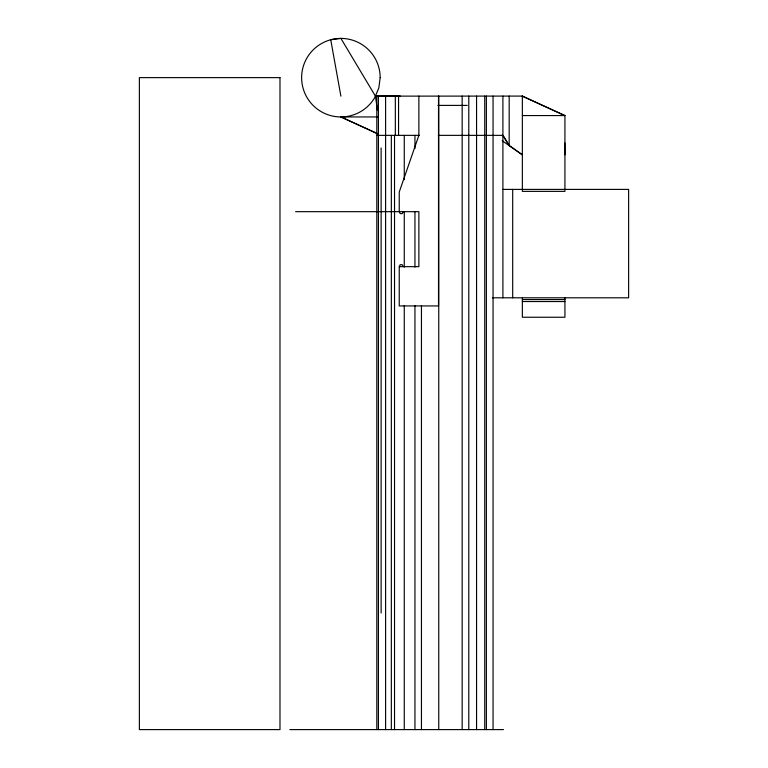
<?xml version="1.0" encoding="UTF-8"?>
<svg xmlns="http://www.w3.org/2000/svg" width="768" height="768" viewBox="0 0 768 768"><rect width="100%" height="100%" fill="white"/><g stroke="black" fill="none" stroke-linecap="round" stroke-linejoin="round"><path stroke-width="1.15" d="M403.171 211.67L402.192 213.638L400.224 213.638L399.245 211.67L399.245 192.029L418.877 135.36L418.877 96.086M438.518 96.086L438.518 305.933L399.245 305.933L399.245 266.659L400.224 264.691L402.192 264.691L403.171 266.659M400.291 96.086L381.12 96.134L398.333 96.086M387.859 96.029L375.408 96.134L340.906 38.4L330.739 39.734L340.896 96.163M522.355 96.086L522.355 191.366L564.931 191.366L564.931 115.565L522.355 96.086L375.408 96.134L377.434 110.016M437.894 105.398L467.27 105.398M522.355 115.565L564.931 115.565M377.866 133.872L340.906 116.947L377.443 116.947M376.81 135.36L419.328 135.36M438.374 135.36L502.906 135.36L509.174 145.498L522.355 154.838L502.262 140.765M502.906 189.398L628.627 189.398L628.627 297.802L492.413 297.802M295.594 211.67L418.877 211.67L418.877 266.659L399.245 266.659M522.355 299.568L564.931 299.568M522.355 301.536L564.931 301.536M289.872 729.6L503.491 729.6M340.906 116.947L377.866 133.843M522.144 96.086L564.72 115.565M502.906 135.36L509.174 145.498L509.174 96.086M564.864 142.934L564.931 154.838M564.931 297.955L564.931 317.242L522.355 317.242L522.355 297.955M512.698 189.398L512.698 297.802M502.906 96.086L502.906 297.802M493.056 96.086L493.056 729.6M486.384 96.086L486.384 729.6M484.742 96.086L484.742 729.6M476.563 96.086L476.563 729.6M468.787 96.086L468.787 729.6M462.163 96.086L462.163 729.6M438.758 96.086L438.758 729.6M421.45 305.482L421.45 729.6M414.95 135.36L414.95 148.541M414.95 212.035L414.95 267.149M414.95 305.482L414.95 729.6M404.266 135.36L404.266 179.693M404.266 212.035L404.266 267.149M404.266 305.482L404.266 729.6M398.563 96.086L398.563 135.36M395.328 96.086L395.328 135.36M394.531 135.36L394.531 729.6M391.334 135.36L391.334 729.6M385.603 96.086L385.603 729.6M381.13 147.965L381.13 612.96M378.413 96.086L378.413 729.6M376.81 96.086L376.81 729.6M380.179 77.674L378.845 87.84L374.918 97.315A39.274 39.274 0 0 1 310.819 102.922A39.274 39.274 0 0 1 327.475 40.771A39.274 39.274 0 0 1 380.179 77.674M279.984 77.626L139.373 77.626L139.373 729.6L279.984 729.6L279.984 77.626"/></g></svg>
